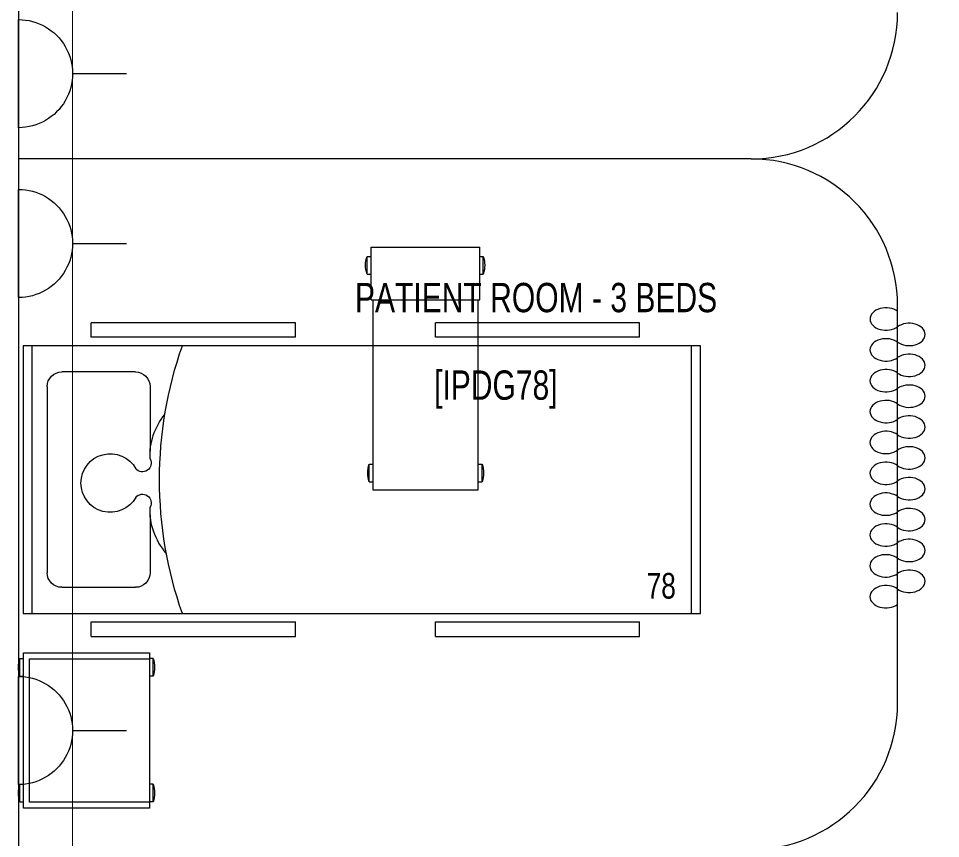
# Model space of a CAD drawing. Header units: metres. Extents: x 75097 to 220762, y -1557923 to -1361206.
# Drawn here: x 137251 to 140398, y -1438482 to -1435682 of the extents above; entities that cross this region are included whole.
import ezdxf

# ---------------------------------------------------------------- set-up
doc = ezdxf.new("R2010")
doc.units = ezdxf.units.M
doc.layers.get('0').update_dxf_attribs({"lineweight": 0})
for name, color, linetype, lineweight in [('A-100 - Copy$0$72_EGR_BASE_TEXT', 8, 'Continuous', 0), ('A-100 - Copy$0$Medical Equipment and Furniture', 8, 'Continuous', 0), ('A-100 - Copy$0$Medical Equipment and Furniture1', 8, 'Continuous', 5), ('A-100 - Copy$0$Walls', 8, 'Continuous', 0)]:
    doc.layers.add(name, color=color, linetype=linetype, lineweight=lineweight)
doc.layers.add('E-POWR', color=7, linetype='Continuous', lineweight=9, true_color=0x4e7e3e)
doc.styles.add('A-100 - Copy$0$X3G_ENTITY_257CFD', font='swisscl.ttf', dxfattribs={"height": 200})
doc.styles.add('A-100 - Copy$0$X3G_ENTITY_2587EA', font='swisscl.ttf', dxfattribs={"height": 200})

# ---------------------------------------------------------------- blocks, each defined once
blk = doc.blocks.new('NORMAL SOCKET')
at = {"layer": 'E-POWR'}
for p, q in [((0, 307.7), (0, 615.4)), ((-307.7, 0), (307.7, 0))]:
    blk.add_line(p, q, dxfattribs=at)
blk.add_ellipse((0, 0), major_axis=(32.8, 305.9), ratio=1, start_param=4.81904, end_param=7.960633, dxfattribs=at)
blk = doc.blocks.new('A-100 - Copy$0$Hospital Bed')
at = {"layer": 'A-100 - Copy$0$Medical Equipment and Furniture1'}
for p, q in [((38.338, -101.6315, 0), (38.338, -101.6815, 0)), ((38.338, -101.6315, 0), (39.0347, -101.6315, 0)), ((39.0347, -101.6315, 0), (39.0347, -101.6815, 0)), ((39.5123, -101.6315, 0), (40.209, -101.6315, 0)), ((39.5123, -101.6315, 0), (39.5123, -101.6815, 0)), ((40.209, -101.6315, 0), (40.209, -101.6815, 0)), ((38.338, -101.6815, 0), (39.0347, -101.6815, 0)), ((39.5123, -101.6815, 0), (40.209, -101.6815, 0)), ((38.105, -102.6245, 0), (38.105, -101.7101, 0)), ((38.105, -101.7101, 0), (40.4164, -101.7101, 0)), ((38.135, -102.6245, 0), (38.135, -101.7101, 0)), ((40.3864, -101.7101, 0), (40.3864, -102.6245, 0)), ((40.4164, -101.7101, 0), (40.4164, -102.6245, 0)), ((38.2374, -101.7997, 0), (38.4887, -101.7997, 0)), ((38.1874, -102.485, 0), (38.1874, -101.8497, 0)), ((38.5387, -102.0476, 0), (38.5387, -101.8497, 0)), ((38.5387, -102.485, 0), (38.5387, -102.264, 0)), ((38.4887, -102.535, 0), (38.2374, -102.535, 0)), ((40.4164, -102.6245, 0), (38.105, -102.6245, 0)), ((38.338, -102.6532, 0), (38.338, -102.7032, 0)), ((39.0347, -102.6532, 0), (38.338, -102.6532, 0)), ((39.0347, -102.6532, 0), (39.0347, -102.7032, 0)), ((40.209, -102.6532, 0), (39.5123, -102.6532, 0)), ((39.5123, -102.6532, 0), (39.5123, -102.7032, 0)), ((40.209, -102.6532, 0), (40.209, -102.7032, 0)), ((39.0347, -102.7032, 0), (38.338, -102.7032, 0)), ((40.209, -102.7032, 0), (39.5123, -102.7032, 0))]:
    blk.add_line(p, q, dxfattribs=at)
at = {"layer": 'A-100 - Copy$0$Medical Equipment and Furniture1', "elevation": 0}
for points in [[(38.6489, -102.6245), (38.6489, -102.6245), (38.6489, -102.6245), (38.6489, -102.6245), (38.6489, -102.6245), (38.6489, -102.6245), (38.6489, -102.6245), (38.6489, -102.6245), (38.6489, -102.6245), (38.6489, -102.6245), (38.6489, -102.6245), (38.6489, -102.6245), (38.6489, -102.6245), (38.6489, -102.6245), (38.6489, -102.6245), (38.6489, -102.6245), (38.6489, -102.6245), (38.6489, -102.6245), (38.6489, -102.6245), (38.6489, -102.6245), (38.6489, -102.6245), (38.6489, -102.6245), (38.6489, -102.6245), (38.6489, -102.6245), (38.6489, -102.6245), (38.6489, -102.6245), (38.6489, -102.6245), (38.6489, -102.6245), (38.6489, -102.6245), (38.6489, -102.6245), (38.6489, -102.6245), (38.6489, -102.6245), (38.6489, -102.6245), (38.6489, -102.6245), (38.6489, -102.6245), (38.6489, -102.6245), (38.6489, -102.6245), (38.6489, -102.6245), (38.6489, -102.6245), (38.6489, -102.6245), (38.6489, -102.6245), (38.6489, -102.6245), (38.6489, -102.6245), (38.6489, -102.6245), (38.6489, -102.6245), (38.6489, -102.6245), (38.6489, -102.6245), (38.6489, -102.6245), (38.6489, -102.6245), (38.6489, -102.6245), (38.6489, -102.6245), (38.6489, -102.6245), (38.6489, -102.6245), (38.6489, -102.6245), (38.6489, -102.6245), (38.6489, -102.6245), (38.6489, -102.6245), (38.6489, -102.6245), (38.6489, -102.6245), (38.6489, -102.6245), (38.6489, -102.6245), (38.6489, -102.6245), (38.6489, -102.6245), (38.6489, -102.6245), (38.6489, -102.6245), (38.6489, -102.6245), (38.6489, -102.6245), (38.6489, -102.6245), (38.6489, -102.6245), (38.6489, -102.6245), (38.6489, -102.6245), (38.6489, -102.6245), (38.6489, -102.6245), (38.6489, -102.6245), (38.6489, -102.6245), (38.6489, -102.6245), (38.6489, -102.6245), (38.6489, -102.6245), (38.6489, -102.6245), (38.6489, -102.6245), (38.6489, -102.6245), (38.6489, -102.6245), (38.6489, -102.6245), (38.6489, -102.6245), (38.6489, -102.6245), (38.6489, -102.6245), (38.6489, -102.6245), (38.6489, -102.6245), (38.6489, -102.6245), (38.6489, -102.6245), (38.6489, -102.6245), (38.6489, -102.6245), (38.6489, -102.6245), (38.6489, -102.6245), (38.6489, -102.6245), (38.6489, -102.6245), (38.6489, -102.6245), (38.6489, -102.6245), (38.6489, -102.6245), (38.6489, -102.6245), (38.6489, -102.6245), (38.6489, -102.6245), (38.6489, -102.6245), (38.6489, -102.6245), (38.6489, -102.6245), (38.6489, -102.6245), (38.6489, -102.6245), (38.6489, -102.6245), (38.6489, -102.6245), (38.6489, -102.6245), (38.6489, -102.6245), (38.6489, -102.6245), (38.6489, -102.6245), (38.6489, -102.6245), (38.6489, -102.6245), (38.6489, -102.6245), (38.6489, -102.6245), (38.6489, -102.6245), (38.6489, -102.6245), (38.6489, -102.6245), (38.6489, -102.6245), (38.6489, -102.6245), (38.6489, -102.6245), (38.6489, -102.6245), (38.6489, -102.6245), (38.6489, -102.6245), (38.6489, -102.6245), (38.6489, -102.6245), (38.6489, -102.6245), (38.6489, -102.6245), (38.6489, -102.6245), (38.6489, -102.6245), (38.6489, -102.6245), (38.6489, -102.6245), (38.6489, -102.6245), (38.6489, -102.6245), (38.6489, -102.6245), (38.6489, -102.6245), (38.6489, -102.6245), (38.6489, -102.6245), (38.6489, -102.6245), (38.6489, -102.6245), (38.6489, -102.6245), (38.6489, -102.6245), (38.6489, -102.6245), (38.6489, -102.6245), (38.6489, -102.6245), (38.6489, -102.6245), (38.6489, -102.6245), (38.6489, -102.6245), (38.6489, -102.6245), (38.6489, -102.6245), (38.6489, -102.6245), (38.6489, -102.6245), (38.6489, -102.6245), (38.6489, -102.6245), (38.6489, -102.6245), (38.6489, -102.6245), (38.6489, -102.6245), (38.6489, -102.6245), (38.6489, -102.6245), (38.6489, -102.6245), (38.6489, -102.6245), (38.6489, -102.6245), (38.6489, -102.6245), (38.6489, -102.6245), (38.6489, -102.6245), (38.6489, -102.6245), (38.6489, -102.6245), (38.6489, -102.6245), (38.6489, -102.6245), (38.6489, -102.6245), (38.6489, -102.6245), (38.6489, -102.6245), (38.6489, -102.6245), (38.6489, -102.6245), (38.6489, -102.6245), (38.6489, -102.6245), (38.6489, -102.6245), (38.6489, -102.6245), (38.6489, -102.6245), (38.6489, -102.6245), (38.6489, -102.6245), (38.6489, -102.6245), (38.6489, -102.6245), (38.6489, -102.6245), (38.6489, -102.6245), (38.6489, -102.6245), (38.6489, -102.6245), (38.6489, -102.6245), (38.6489, -102.6245), (38.6489, -102.6245), (38.6489, -102.6245), (38.6489, -102.6245), (38.6489, -102.6245), (38.6489, -102.6245), (38.6489, -102.6245), (38.6489, -102.6245), (38.6489, -102.6245), (38.6489, -102.6245), (38.6489, -102.6245), (38.6489, -102.6245), (38.6489, -102.6245), (38.6489, -102.6245), (38.6489, -102.6245), (38.6489, -102.6245), (38.6489, -102.6245), (38.6489, -102.6245), (38.6489, -102.6245), (38.6489, -102.6245), (38.6489, -102.6245), (38.6489, -102.6245), (38.6489, -102.6245), (38.6489, -102.6245), (38.6489, -102.6245), (38.6489, -102.6245), (38.6489, -102.6245), (38.6489, -102.6245), (38.6489, -102.6245)], [(38.6489, -102.6245), (38.6489, -102.6245), (38.6489, -102.6245), (38.6489, -102.6245), (38.6489, -102.6245), (38.6489, -102.6245), (38.6489, -102.6245), (38.6489, -102.6245), (38.6489, -102.6245), (38.6489, -102.6245), (38.6489, -102.6245), (38.6489, -102.6245), (38.6489, -102.6245), (38.6489, -102.6245), (38.6489, -102.6245), (38.6489, -102.6245), (38.6489, -102.6245), (38.6489, -102.6245), (38.6489, -102.6245), (38.6489, -102.6245), (38.6489, -102.6245), (38.6489, -102.6245), (38.6489, -102.6245), (38.6489, -102.6245), (38.6489, -102.6245), (38.6489, -102.6245), (38.6489, -102.6245), (38.6489, -102.6245), (38.6489, -102.6245), (38.6489, -102.6245), (38.6489, -102.6245), (38.6489, -102.6245), (38.6489, -102.6245), (38.6489, -102.6245), (38.6489, -102.6245), (38.6489, -102.6245), (38.6489, -102.6245), (38.6489, -102.6245), (38.6489, -102.6245), (38.6489, -102.6245), (38.6489, -102.6245), (38.6489, -102.6245), (38.6489, -102.6245), (38.6489, -102.6245), (38.6489, -102.6245), (38.6489, -102.6245), (38.6489, -102.6245), (38.6489, -102.6245), (38.6489, -102.6245), (38.6489, -102.6245), (38.6489, -102.6245), (38.6489, -102.6245), (38.6489, -102.6245), (38.6489, -102.6245), (38.6489, -102.6245), (38.6489, -102.6245), (38.6489, -102.6245), (38.6489, -102.6245), (38.6489, -102.6245), (38.6489, -102.6245), (38.6489, -102.6245), (38.6489, -102.6245), (38.6489, -102.6245), (38.6489, -102.6245), (38.6489, -102.6245), (38.6489, -102.6245), (38.6489, -102.6245), (38.6489, -102.6245), (38.6489, -102.6245), (38.6489, -102.6245), (38.6489, -102.6245), (38.6489, -102.6245), (38.6489, -102.6245), (38.6489, -102.6245), (38.6489, -102.6245), (38.6489, -102.6245), (38.6489, -102.6245), (38.6489, -102.6245), (38.6489, -102.6245), (38.6489, -102.6245), (38.6489, -102.6245), (38.6489, -102.6245), (38.6489, -102.6245), (38.6489, -102.6245), (38.6489, -102.6245), (38.6489, -102.6245), (38.6489, -102.6245), (38.6489, -102.6245), (38.6489, -102.6245), (38.6489, -102.6245), (38.6489, -102.6245), (38.6489, -102.6245), (38.6489, -102.6245), (38.6489, -102.6245), (38.6489, -102.6245), (38.6489, -102.6245), (38.6489, -102.6245), (38.6489, -102.6245), (38.6489, -102.6245), (38.6489, -102.6245), (38.6489, -102.6245), (38.6489, -102.6245), (38.6489, -102.6245), (38.6489, -102.6245), (38.6489, -102.6245), (38.6489, -102.6245), (38.6489, -102.6245), (38.6489, -102.6245), (38.6489, -102.6245), (38.6489, -102.6245), (38.6489, -102.6245), (38.6489, -102.6245), (38.6489, -102.6245), (38.6489, -102.6245), (38.6489, -102.6245), (38.6489, -102.6245), (38.6489, -102.6245), (38.6489, -102.6245), (38.6489, -102.6245), (38.6489, -102.6245), (38.6489, -102.6245), (38.6489, -102.6245), (38.6489, -102.6245), (38.6489, -102.6245), (38.6489, -102.6245), (38.6489, -102.6245), (38.6489, -102.6245), (38.6489, -102.6245), (38.6489, -102.6245), (38.6489, -102.6245), (38.6489, -102.6245), (38.6489, -102.6245), (38.6489, -102.6245), (38.6489, -102.6245), (38.6489, -102.6245), (38.6489, -102.6245), (38.6489, -102.6245), (38.6489, -102.6245), (38.6489, -102.6245), (38.6489, -102.6245), (38.6489, -102.6245), (38.6489, -102.6245), (38.6489, -102.6245), (38.6489, -102.6245), (38.6489, -102.6245), (38.6489, -102.6245), (38.6489, -102.6245), (38.6489, -102.6245), (38.6489, -102.6245), (38.6489, -102.6245), (38.6489, -102.6245), (38.6489, -102.6245), (38.6489, -102.6245), (38.6489, -102.6245), (38.6489, -102.6245), (38.6489, -102.6245), (38.6489, -102.6245), (38.6489, -102.6245), (38.6489, -102.6245), (38.6489, -102.6245), (38.6489, -102.6245), (38.6489, -102.6245), (38.6489, -102.6245), (38.6489, -102.6245), (38.6489, -102.6245), (38.6489, -102.6245), (38.6489, -102.6245), (38.6489, -102.6245), (38.6489, -102.6245), (38.6489, -102.6245), (38.6489, -102.6245), (38.6489, -102.6245), (38.6489, -102.6245), (38.6489, -102.6245), (38.6489, -102.6245), (38.6489, -102.6245), (38.6489, -102.6245), (38.6489, -102.6245), (38.6489, -102.6245), (38.6489, -102.6245), (38.6489, -102.6245), (38.6489, -102.6245), (38.6489, -102.6245), (38.6489, -102.6245), (38.6489, -102.6245), (38.6489, -102.6245), (38.6489, -102.6245), (38.6489, -102.6245), (38.6489, -102.6245), (38.6489, -102.6245), (38.6489, -102.6245), (38.6489, -102.6245), (38.6489, -102.6245), (38.6489, -102.6245), (38.6489, -102.6245), (38.6489, -102.6245), (38.6489, -102.6245), (38.6489, -102.6245), (38.6489, -102.6245), (38.6489, -102.6245), (38.6489, -102.6245), (38.6489, -102.6245), (38.6489, -102.6245), (38.6489, -102.6245), (38.6489, -102.6245), (38.6489, -102.6245), (38.6489, -102.6245), (38.6489, -102.6245), (38.6489, -102.6245), (38.6489, -102.6245), (38.6489, -102.6245), (38.6489, -102.6245), (38.6489, -102.6245), (38.6489, -102.6245)], [(38.6489, -102.6245), (38.6489, -102.6245), (38.6489, -102.6245), (38.6489, -102.6245), (38.6489, -102.6245), (38.6489, -102.6245), (38.6489, -102.6245), (38.6489, -102.6245), (38.6489, -102.6245), (38.6489, -102.6245), (38.6489, -102.6245), (38.6489, -102.6245), (38.6489, -102.6245), (38.6489, -102.6245), (38.6489, -102.6245), (38.6489, -102.6245), (38.6489, -102.6245), (38.6489, -102.6245), (38.6489, -102.6245), (38.6489, -102.6245), (38.6489, -102.6245), (38.6489, -102.6245), (38.6489, -102.6245), (38.6489, -102.6245), (38.6489, -102.6245), (38.6489, -102.6245), (38.6489, -102.6245), (38.6489, -102.6245), (38.6489, -102.6245), (38.6489, -102.6245), (38.6489, -102.6245), (38.6489, -102.6245), (38.6489, -102.6245), (38.6489, -102.6245), (38.6489, -102.6245), (38.6489, -102.6245), (38.6489, -102.6245), (38.6489, -102.6245), (38.6489, -102.6245), (38.6489, -102.6245), (38.6489, -102.6245), (38.6489, -102.6245), (38.6489, -102.6245), (38.6489, -102.6245), (38.6489, -102.6245), (38.6489, -102.6245), (38.6489, -102.6245), (38.6489, -102.6245), (38.6489, -102.6245), (38.6489, -102.6245), (38.6489, -102.6245), (38.6489, -102.6245), (38.6489, -102.6245), (38.6489, -102.6245), (38.6489, -102.6245), (38.6489, -102.6245), (38.6489, -102.6245), (38.6489, -102.6245), (38.6489, -102.6245), (38.6489, -102.6245), (38.6489, -102.6245), (38.6489, -102.6245), (38.6489, -102.6245), (38.6489, -102.6245), (38.6489, -102.6245), (38.6489, -102.6245), (38.6489, -102.6245), (38.6489, -102.6245), (38.6489, -102.6245), (38.6489, -102.6245), (38.6489, -102.6245), (38.6489, -102.6245), (38.6489, -102.6245), (38.6489, -102.6245), (38.6489, -102.6245), (38.6489, -102.6245), (38.6489, -102.6245), (38.6489, -102.6245), (38.6489, -102.6245), (38.6489, -102.6245), (38.6489, -102.6245), (38.6489, -102.6245), (38.6489, -102.6245), (38.6489, -102.6245), (38.6489, -102.6245), (38.6489, -102.6245), (38.6489, -102.6245), (38.6489, -102.6245), (38.6489, -102.6245), (38.6489, -102.6245), (38.6489, -102.6245), (38.6489, -102.6245), (38.6489, -102.6245), (38.6489, -102.6245), (38.6489, -102.6245), (38.6489, -102.6245), (38.6489, -102.6245), (38.6489, -102.6245), (38.6489, -102.6245), (38.6489, -102.6245), (38.6489, -102.6245), (38.6489, -102.6245), (38.6489, -102.6245), (38.6489, -102.6245), (38.6489, -102.6245), (38.6489, -102.6245), (38.6489, -102.6245), (38.6489, -102.6245), (38.6489, -102.6245), (38.6489, -102.6245), (38.6489, -102.6245), (38.6489, -102.6245), (38.6489, -102.6245), (38.6489, -102.6245), (38.6489, -102.6245), (38.6489, -102.6245), (38.6489, -102.6245), (38.6489, -102.6245), (38.6489, -102.6245), (38.6489, -102.6245), (38.6489, -102.6245), (38.6489, -102.6245), (38.6489, -102.6245), (38.6489, -102.6245), (38.6489, -102.6245), (38.6489, -102.6245), (38.6489, -102.6245), (38.6489, -102.6245), (38.6489, -102.6245), (38.6489, -102.6245), (38.6489, -102.6245), (38.6489, -102.6245), (38.6489, -102.6245), (38.6489, -102.6245), (38.6489, -102.6245), (38.6489, -102.6245), (38.6489, -102.6245), (38.6489, -102.6245), (38.6489, -102.6245), (38.6489, -102.6245), (38.6489, -102.6245), (38.6489, -102.6245), (38.6489, -102.6245), (38.6489, -102.6245), (38.6489, -102.6245), (38.6489, -102.6245), (38.6489, -102.6245), (38.6489, -102.6245), (38.6489, -102.6245), (38.6489, -102.6245), (38.6489, -102.6245), (38.6489, -102.6245), (38.6489, -102.6245), (38.6489, -102.6245), (38.6489, -102.6245), (38.6489, -102.6245), (38.6489, -102.6245), (38.6489, -102.6245), (38.6489, -102.6245), (38.6489, -102.6245), (38.6489, -102.6245), (38.6489, -102.6245), (38.6489, -102.6245), (38.6489, -102.6245), (38.6489, -102.6245), (38.6489, -102.6245), (38.6489, -102.6245), (38.6489, -102.6245), (38.6489, -102.6245), (38.6489, -102.6245), (38.6489, -102.6245), (38.6489, -102.6245), (38.6489, -102.6245), (38.6489, -102.6245), (38.6489, -102.6245), (38.6489, -102.6245), (38.6489, -102.6245), (38.6489, -102.6245), (38.6489, -102.6245), (38.6489, -102.6245), (38.6489, -102.6245), (38.6489, -102.6245), (38.6489, -102.6245), (38.6489, -102.6245), (38.6489, -102.6245), (38.6489, -102.6245), (38.6489, -102.6245), (38.6489, -102.6245), (38.6489, -102.6245), (38.6489, -102.6245), (38.6489, -102.6245), (38.6489, -102.6245), (38.6489, -102.6245), (38.6489, -102.6245), (38.6489, -102.6245), (38.6489, -102.6245), (38.6489, -102.6245), (38.6489, -102.6245), (38.6489, -102.6245), (38.6489, -102.6245), (38.6489, -102.6245), (38.6489, -102.6245), (38.6489, -102.6245), (38.6489, -102.6245), (38.6489, -102.6245), (38.6489, -102.6245), (38.6489, -102.6245), (38.6489, -102.6245), (38.6489, -102.6245), (38.6489, -102.6245), (38.6489, -102.6245), (38.6489, -102.6245), (38.6489, -102.6245), (38.6489, -102.6245), (38.6489, -102.6245), (38.6489, -102.6245), (38.6489, -102.6245), (38.6489, -102.6245), (38.6489, -102.6245), (38.6489, -102.6245), (38.6489, -102.6245), (38.6489, -102.6245), (38.6489, -102.6245), (38.6489, -102.6245), (38.6489, -102.6245), (38.6489, -102.6245), (38.6489, -102.6245), (38.6489, -102.6245), (38.6489, -102.6245), (38.6489, -102.6245), (38.6489, -102.6245), (38.6489, -102.6245), (38.6489, -102.6245), (38.6489, -102.6245), (38.6489, -102.6245), (38.6489, -102.6245), (38.6489, -102.6245), (38.6489, -102.6245), (38.6489, -102.6245), (38.6489, -102.6245), (38.6489, -102.6245), (38.6489, -102.6245), (38.6489, -102.6245), (38.6489, -102.6245), (38.6489, -102.6245), (38.6489, -102.6245), (38.6489, -102.6245), (38.6489, -102.6245), (38.6489, -102.6245), (38.6489, -102.6245), (38.6489, -102.6245), (38.6489, -102.6245), (38.6489, -102.6245), (38.6489, -102.6245), (38.6489, -102.6245), (38.6489, -102.6245), (38.6489, -102.6245), (38.6489, -102.6245), (38.6489, -102.6245), (38.6489, -102.6245), (38.6489, -102.6245), (38.6489, -102.6245), (38.6489, -102.6245), (38.6489, -102.6245), (38.6489, -102.6245), (38.6489, -102.6245), (38.6489, -102.6245), (38.6489, -102.6245), (38.6489, -102.6245), (38.6489, -102.6245), (38.6489, -102.6245), (38.6489, -102.6245), (38.6489, -102.6245), (38.6489, -102.6245), (38.6489, -102.6245), (38.6489, -102.6245), (38.6489, -102.6245)]]:
    blk.add_lwpolyline(points, close=True, dxfattribs=at)
for points in [[(38.6489, -102.6245), (38.6489, -102.6245), (38.6489, -102.6245), (38.6489, -102.6245), (38.6489, -102.6245), (38.6489, -102.6245), (38.6489, -102.6245), (38.6489, -102.6245)], [(38.6489, -102.6245), (38.6489, -102.6245), (38.6489, -102.6245), (38.6489, -102.6245), (38.6489, -102.6245), (38.6489, -102.6245), (38.6489, -102.6245), (38.6489, -102.6245), (38.6489, -102.6245), (38.6489, -102.6245), (38.6489, -102.6245), (38.6489, -102.6245), (38.6489, -102.6245), (38.6489, -102.6245), (38.6489, -102.6245), (38.6489, -102.6245), (38.6489, -102.6245), (38.6489, -102.6245), (38.6489, -102.6245), (38.6489, -102.6245), (38.6489, -102.6245), (38.6489, -102.6245), (38.6489, -102.6245), (38.6489, -102.6245), (38.6489, -102.6245), (38.6489, -102.6245), (38.6489, -102.6245), (38.6489, -102.6245), (38.6489, -102.6245), (38.6489, -102.6245), (38.6489, -102.6245), (38.6489, -102.6245), (38.6489, -102.6245), (38.6489, -102.6245), (38.6489, -102.6245), (38.6489, -102.6245), (38.6489, -102.6245), (38.6489, -102.6245), (38.6489, -102.6245), (38.6489, -102.6245), (38.6489, -102.6245), (38.6489, -102.6245), (38.6489, -102.6245), (38.6489, -102.6245), (38.6489, -102.6245), (38.6489, -102.6245), (38.6489, -102.6245), (38.6489, -102.6245), (38.6489, -102.6245), (38.6489, -102.6245), (38.6489, -102.6245), (38.6489, -102.6245), (38.6489, -102.6245), (38.6489, -102.6245), (38.6489, -102.6245), (38.6489, -102.6245), (38.6489, -102.6245), (38.6489, -102.6245), (38.6489, -102.6245), (38.6489, -102.6245), (38.6489, -102.6245), (38.6489, -102.6245), (38.6489, -102.6245), (38.6489, -102.6245), (38.6489, -102.6245), (38.6489, -102.6245), (38.6489, -102.6245), (38.6489, -102.6245), (38.6489, -102.6245), (38.6489, -102.6245), (38.6489, -102.6245), (38.6489, -102.6245), (38.6489, -102.6245), (38.6489, -102.6245), (38.6489, -102.6245), (38.6489, -102.6245), (38.6489, -102.6245), (38.6489, -102.6245), (38.6489, -102.6245), (38.6489, -102.6245), (38.6489, -102.6245), (38.6489, -102.6245), (38.6489, -102.6245), (38.6489, -102.6245), (38.6489, -102.6245), (38.6489, -102.6245), (38.6489, -102.6245), (38.6489, -102.6245), (38.6489, -102.6245), (38.6489, -102.6245), (38.6489, -102.6245), (38.6489, -102.6245), (38.6489, -102.6245), (38.6489, -102.6245), (38.6489, -102.6245), (38.6489, -102.6245), (38.6489, -102.6245), (38.6489, -102.6245), (38.6489, -102.6245), (38.6489, -102.6245), (38.6489, -102.6245), (38.6489, -102.6245), (38.6489, -102.6245), (38.6489, -102.6245), (38.6489, -102.6245), (38.6489, -102.6245), (38.6489, -102.6245), (38.6489, -102.6245), (38.6489, -102.6245), (38.6489, -102.6245), (38.6489, -102.6245)], [(38.6489, -102.6245), (38.6489, -102.6245), (38.6489, -102.6245), (38.6489, -102.6245), (38.6489, -102.6245), (38.6489, -102.6245), (38.6489, -102.6245), (38.6489, -102.6245), (38.6489, -102.6245), (38.6489, -102.6245), (38.6489, -102.6245), (38.6489, -102.6245), (38.6489, -102.6245), (38.6489, -102.6245), (38.6489, -102.6245), (38.6489, -102.6245), (38.6489, -102.6245)], [(38.6489, -102.6245), (38.6489, -102.6245), (38.6489, -102.6245), (38.6489, -102.6245), (38.6489, -102.6245), (38.6489, -102.6245), (38.6489, -102.6245)], [(38.6489, -102.6245), (38.6489, -102.6245), (38.6489, -102.6245), (38.6489, -102.6245), (38.6489, -102.6245), (38.6489, -102.6245), (38.6489, -102.6245), (38.6489, -102.6245), (38.6489, -102.6245), (38.6489, -102.6245), (38.6489, -102.6245), (38.6489, -102.6245)], [(38.6489, -102.6245), (38.6489, -102.6245), (38.6489, -102.6245), (38.6489, -102.6245), (38.6489, -102.6245), (38.6489, -102.6245), (38.6489, -102.6245), (38.6489, -102.6245), (38.6489, -102.6245), (38.6489, -102.6245), (38.6489, -102.6245), (38.6489, -102.6245), (38.6489, -102.6245), (38.6489, -102.6245), (38.6489, -102.6245), (38.6489, -102.6245), (38.6489, -102.6245), (38.6489, -102.6245), (38.6489, -102.6245), (38.6489, -102.6245), (38.6489, -102.6245), (38.6489, -102.6245), (38.6489, -102.6245), (38.6489, -102.6245), (38.6489, -102.6245), (38.6489, -102.6245), (38.6489, -102.6245), (38.6489, -102.6245), (38.6489, -102.6245), (38.6489, -102.6245), (38.6489, -102.6245), (38.6489, -102.6245), (38.6489, -102.6245), (38.6489, -102.6245), (38.6489, -102.6245), (38.6489, -102.6245), (38.6489, -102.6245), (38.6489, -102.6245), (38.6489, -102.6245), (38.6489, -102.6245), (38.6489, -102.6245), (38.6489, -102.6245), (38.6489, -102.6245), (38.6489, -102.6245), (38.6489, -102.6245), (38.6489, -102.6245), (38.6489, -102.6245), (38.6489, -102.6245), (38.6489, -102.6245), (38.6489, -102.6245), (38.6489, -102.6245), (38.6489, -102.6245), (38.6489, -102.6245), (38.6489, -102.6245), (38.6489, -102.6245), (38.6489, -102.6245), (38.6489, -102.6245), (38.6489, -102.6245), (38.6489, -102.6245), (38.6489, -102.6245), (38.6489, -102.6245), (38.6489, -102.6245), (38.6489, -102.6245), (38.6489, -102.6245), (38.6489, -102.6245), (38.6489, -102.6245), (38.6489, -102.6245), (38.6489, -102.6245), (38.6489, -102.6245), (38.6489, -102.6245), (38.6489, -102.6245), (38.6489, -102.6245), (38.6489, -102.6245), (38.6489, -102.6245), (38.6489, -102.6245), (38.6489, -102.6245), (38.6489, -102.6245), (38.6489, -102.6245), (38.6489, -102.6245), (38.6489, -102.6245), (38.6489, -102.6245), (38.6489, -102.6245), (38.6489, -102.6245), (38.6489, -102.6245), (38.6489, -102.6245), (38.6489, -102.6245), (38.6489, -102.6245), (38.6489, -102.6245), (38.6489, -102.6245)], [(38.6489, -102.6245), (38.6489, -102.6245), (38.6489, -102.6245), (38.6489, -102.6245), (38.6489, -102.6245), (38.6489, -102.6245), (38.6489, -102.6245), (38.6489, -102.6245), (38.6489, -102.6245), (38.6489, -102.6245), (38.6489, -102.6245), (38.6489, -102.6245), (38.6489, -102.6245), (38.6489, -102.6245), (38.6489, -102.6245), (38.6489, -102.6245), (38.6489, -102.6245), (38.6489, -102.6245), (38.6489, -102.6245), (38.6489, -102.6245), (38.6489, -102.6245), (38.6489, -102.6245), (38.6489, -102.6245), (38.6489, -102.6245), (38.6489, -102.6245), (38.6489, -102.6245), (38.6489, -102.6245), (38.6489, -102.6245), (38.6489, -102.6245), (38.6489, -102.6245), (38.6489, -102.6245), (38.6489, -102.6245), (38.6489, -102.6245), (38.6489, -102.6245), (38.6489, -102.6245), (38.6489, -102.6245), (38.6489, -102.6245), (38.6489, -102.6245), (38.6489, -102.6245), (38.6489, -102.6245), (38.6489, -102.6245), (38.6489, -102.6245), (38.6489, -102.6245), (38.6489, -102.6245), (38.6489, -102.6245), (38.6489, -102.6245), (38.6489, -102.6245), (38.6489, -102.6245), (38.6489, -102.6245), (38.6489, -102.6245), (38.6489, -102.6245), (38.6489, -102.6245), (38.6489, -102.6245), (38.6489, -102.6245)], [(38.6489, -102.6245), (38.6489, -102.6245), (38.6489, -102.6245), (38.6489, -102.6245), (38.6489, -102.6245), (38.6489, -102.6245), (38.6489, -102.6245), (38.6489, -102.6245), (38.6489, -102.6245), (38.6489, -102.6245)], [(38.6489, -102.6245), (38.6489, -102.6245), (38.6489, -102.6245), (38.6489, -102.6245), (38.6489, -102.6245), (38.6489, -102.6245), (38.6489, -102.6245), (38.6489, -102.6245), (38.6489, -102.6245), (38.6489, -102.6245)], [(38.6489, -102.6245), (38.6489, -102.6245), (38.6489, -102.6245), (38.6489, -102.6245), (38.6489, -102.6245), (38.6489, -102.6245), (38.6489, -102.6245), (38.6489, -102.6245), (38.6489, -102.6245), (38.6489, -102.6245), (38.6489, -102.6245), (38.6489, -102.6245), (38.6489, -102.6245), (38.6489, -102.6245), (38.6489, -102.6245)], [(38.6489, -102.6245), (38.6489, -102.6245), (38.6489, -102.6245), (38.6489, -102.6245), (38.6489, -102.6245), (38.6489, -102.6245), (38.6489, -102.6245), (38.6489, -102.6245), (38.6489, -102.6245), (38.6489, -102.6245)], [(38.6489, -102.6245), (38.6489, -102.6245), (38.6489, -102.6245), (38.6489, -102.6245), (38.6489, -102.6245), (38.6489, -102.6245), (38.6489, -102.6245)], [(38.6489, -102.6245), (38.6489, -102.6245), (38.6489, -102.6245), (38.6489, -102.6245), (38.6489, -102.6245), (38.6489, -102.6245), (38.6489, -102.6245), (38.6489, -102.6245), (38.6489, -102.6245), (38.6489, -102.6245)], [(38.6489, -102.6245), (38.6489, -102.6245), (38.6489, -102.6245), (38.6489, -102.6245), (38.6489, -102.6245), (38.6489, -102.6245), (38.6489, -102.6245), (38.6489, -102.6245), (38.6489, -102.6245), (38.6489, -102.6245), (38.6489, -102.6245), (38.6489, -102.6245), (38.6489, -102.6245), (38.6489, -102.6245), (38.6489, -102.6245), (38.6489, -102.6245), (38.6489, -102.6245), (38.6489, -102.6245)], [(38.6489, -102.6245), (38.6489, -102.6245), (38.6489, -102.6245), (38.6489, -102.6245), (38.6489, -102.6245), (38.6489, -102.6245), (38.6489, -102.6245), (38.6489, -102.6245), (38.6489, -102.6245)]]:
    blk.add_lwpolyline(points, dxfattribs=at)
at = {"layer": 'A-100 - Copy$0$Medical Equipment and Furniture1'}
for centre, radius, start, end in [((39.9488, -102.1673, 0), 1.378, 160.6222, 199.3778), ((38.2374, -101.8497, 0), 0.05, 90, 180), ((38.4887, -101.8497, 0), 0.05, 0, 90), ((38.7578, -102.0625, 0), 0.2195, 138.2973, 182.816), ((38.4026, -102.1558, 0), 0.1, 29.3037, 330.6963), ((38.5126, -102.0878, 0), 0.0297, 220.0437, 29.1003), ((38.5126, -102.2238, 0), 0.0297, 330.8997, 139.9563), ((38.7578, -102.2491, 0), 0.2195, 177.184, 219.6878), ((38.2374, -102.485, 0), 0.05, 180, 270), ((38.4887, -102.485, 0), 0.05, 270, 0)]:
    blk.add_arc(centre, radius, start, end, dxfattribs=at)
blk = doc.blocks.new('A-100 - Copy$0$HF13963-P')
at = {"layer": 'A-100 - Copy$0$Medical Equipment and Furniture1'}
for p, q in [((0.0915, 0.1995), (0.0315, 0.1995)), ((0.0315, 0.1995), (0.0315, 0.185)), ((0.0915, 0.1995), (0.0915, 0.185)), ((0.8007, 0.1919), (0.7407, 0.1919)), ((0.7407, 0.1919), (0.7407, 0.1788)), ((0.8007, 0.1919), (0.8007, 0.1788)), ((0.18, 0.185), (0, 0.185)), ((0, 0.185), (0, -0.185)), ((0.18, 0.185), (0.18, -0.185)), ((0.83, 0.1788), (0.18, 0.1788)), ((0.83, -0.1788), (0.83, 0.1788)), ((0.18, -0.185), (0, -0.185)), ((0.0315, -0.185), (0.0315, -0.1971)), ((0.0915, -0.185), (0.0915, -0.1971)), ((0.18, -0.1788), (0.83, -0.1788)), ((0.7407, -0.1788), (0.7407, -0.1933)), ((0.8007, -0.1788), (0.8007, -0.1933)), ((0.0915, -0.1971), (0.0315, -0.1971)), ((0.8007, -0.1933), (0.7407, -0.1933))]:
    blk.add_line(p, q, dxfattribs=at)
for centre, start, end in [((0.0615, 0.112), 71.0754, 108.9246), ((0.7707, 0.1044), 71.0754, 108.9246), ((0.0615, -0.1096), 251.0754, 288.9246), ((0.7707, -0.1058), 251.0754, 288.9246)]:
    blk.add_arc(centre, 0.0925, start, end, dxfattribs=at)
blk = doc.blocks.new('A-100 - Copy$0$HF10531-P')
at = {"layer": 'A-100 - Copy$0$Medical Equipment and Furniture1'}
for p, q in [((0.0791, 0.4424), (0.0191, 0.4424)), ((0.0191, 0.4424), (0.0191, 0.43)), ((0.0791, 0.4424), (0.0791, 0.43)), ((0.5086, 0.4424), (0.4486, 0.4424)), ((0.4486, 0.4424), (0.4486, 0.43)), ((0.5086, 0.4424), (0.5086, 0.43)), ((0.53, 0.43), (0, 0.43)), ((0, 0.43), (0, 0)), ((0.51, 0.41), (0.02, 0.41)), ((0.02, 0.41), (0.02, 0)), ((0.51, 0), (0.51, 0.41)), ((0.53, 0), (0.53, 0.43)), ((0, 0), (0.53, 0)), ((0.0191, -0.0124), (0.0191, 0)), ((0.0791, -0.0124), (0.0791, 0)), ((0.4486, -0.0124), (0.4486, 0)), ((0.5086, -0.0124), (0.5086, 0)), ((0.0791, -0.0124), (0.0191, -0.0124)), ((0.5086, -0.0124), (0.4486, -0.0124))]:
    blk.add_line(p, q, dxfattribs=at)
for points in [[(0.02, 0.41), (0.02, 0.41), (0.02, 0.41), (0.02, 0.41), (0.02, 0.41), (0.02, 0.41), (0.02, 0.41), (0.02, 0.41), (0.02, 0.41), (0.02, 0.41), (0.02, 0.41), (0.02, 0.41), (0.02, 0.41), (0.02, 0.41), (0.02, 0.41), (0.02, 0.41), (0.02, 0.41), (0.02, 0.41), (0.02, 0.41), (0.02, 0.41), (0.02, 0.41), (0.02, 0.41), (0.02, 0.41), (0.02, 0.41), (0.02, 0.41), (0.02, 0.41), (0.02, 0.41), (0.02, 0.41), (0.02, 0.41), (0.02, 0.41), (0.02, 0.41), (0.02, 0.41), (0.02, 0.41), (0.02, 0.41), (0.02, 0.41), (0.02, 0.41), (0.02, 0.41), (0.02, 0.41), (0.02, 0.41), (0.02, 0.41), (0.02, 0.41), (0.02, 0.41), (0.02, 0.41), (0.02, 0.41), (0.02, 0.41), (0.02, 0.41), (0.02, 0.41), (0.02, 0.41), (0.02, 0.41), (0.02, 0.41), (0.02, 0.41), (0.02, 0.41), (0.02, 0.41), (0.02, 0.41), (0.02, 0.41), (0.02, 0.41), (0.02, 0.41), (0.02, 0.41), (0.02, 0.41), (0.02, 0.41), (0.02, 0.41), (0.02, 0.41), (0.02, 0.41), (0.02, 0.41), (0.02, 0.41), (0.02, 0.41), (0.02, 0.41), (0.02, 0.41), (0.02, 0.41), (0.02, 0.41), (0.02, 0.41), (0.02, 0.41), (0.02, 0.41), (0.02, 0.41), (0.02, 0.41), (0.02, 0.41), (0.02, 0.41), (0.02, 0.41), (0.02, 0.41), (0.02, 0.41), (0.02, 0.41), (0.02, 0.41), (0.02, 0.41), (0.02, 0.41), (0.02, 0.41), (0.02, 0.41), (0.02, 0.41), (0.02, 0.41), (0.02, 0.41), (0.02, 0.41), (0.02, 0.41), (0.02, 0.41), (0.02, 0.41), (0.02, 0.41), (0.02, 0.41), (0.02, 0.41), (0.02, 0.41), (0.02, 0.41), (0.02, 0.41), (0.02, 0.41), (0.02, 0.41), (0.02, 0.41), (0.02, 0.41), (0.02, 0.41), (0.02, 0.41), (0.02, 0.41), (0.02, 0.41), (0.02, 0.41), (0.02, 0.41), (0.02, 0.41), (0.02, 0.41), (0.02, 0.41), (0.02, 0.41), (0.02, 0.41), (0.02, 0.41), (0.02, 0.41), (0.02, 0.41), (0.02, 0.41), (0.02, 0.41), (0.02, 0.41), (0.02, 0.41), (0.02, 0.41), (0.02, 0.41), (0.02, 0.41), (0.02, 0.41), (0.02, 0.41), (0.02, 0.41), (0.02, 0.41), (0.02, 0.41), (0.02, 0.41), (0.02, 0.41), (0.02, 0.41), (0.02, 0.41), (0.02, 0.41), (0.02, 0.41), (0.02, 0.41), (0.02, 0.41), (0.02, 0.41), (0.02, 0.41), (0.02, 0.41), (0.02, 0.41), (0.02, 0.41), (0.02, 0.41), (0.02, 0.41), (0.02, 0.41), (0.02, 0.41), (0.02, 0.41), (0.02, 0.41), (0.02, 0.41), (0.02, 0.41), (0.02, 0.41), (0.02, 0.41), (0.02, 0.41), (0.02, 0.41), (0.02, 0.41), (0.02, 0.41), (0.02, 0.41), (0.02, 0.41), (0.02, 0.41), (0.02, 0.41), (0.02, 0.41), (0.02, 0.41), (0.02, 0.41), (0.02, 0.41), (0.02, 0.41), (0.02, 0.41), (0.02, 0.41), (0.02, 0.41), (0.02, 0.41), (0.02, 0.41), (0.02, 0.41), (0.02, 0.41), (0.02, 0.41), (0.02, 0.41), (0.02, 0.41), (0.02, 0.41), (0.02, 0.41), (0.02, 0.41), (0.02, 0.41), (0.02, 0.41), (0.02, 0.41), (0.02, 0.41), (0.02, 0.41), (0.02, 0.41), (0.02, 0.41), (0.02, 0.41), (0.02, 0.41), (0.02, 0.41), (0.02, 0.41), (0.02, 0.41), (0.02, 0.41), (0.02, 0.41), (0.02, 0.41), (0.02, 0.41), (0.02, 0.41), (0.02, 0.41), (0.02, 0.41), (0.02, 0.41), (0.02, 0.41), (0.02, 0.41), (0.02, 0.41), (0.02, 0.41), (0.02, 0.41), (0.02, 0.41), (0.02, 0.41), (0.02, 0.41), (0.02, 0.41), (0.02, 0.41), (0.02, 0.41), (0.02, 0.41), (0.02, 0.41), (0.02, 0.41), (0.02, 0.41), (0.02, 0.41), (0.02, 0.41), (0.02, 0.41), (0.02, 0.41), (0.02, 0.41), (0.02, 0.41)], [(0.02, 0.41), (0.02, 0.41), (0.02, 0.41), (0.02, 0.41), (0.02, 0.41), (0.02, 0.41), (0.02, 0.41), (0.02, 0.41), (0.02, 0.41), (0.02, 0.41), (0.02, 0.41), (0.02, 0.41), (0.02, 0.41), (0.02, 0.41), (0.02, 0.41), (0.02, 0.41), (0.02, 0.41), (0.02, 0.41), (0.02, 0.41), (0.02, 0.41), (0.02, 0.41), (0.02, 0.41), (0.02, 0.41), (0.02, 0.41), (0.02, 0.41), (0.02, 0.41), (0.02, 0.41), (0.02, 0.41), (0.02, 0.41), (0.02, 0.41), (0.02, 0.41), (0.02, 0.41), (0.02, 0.41), (0.02, 0.41), (0.02, 0.41), (0.02, 0.41), (0.02, 0.41), (0.02, 0.41), (0.02, 0.41), (0.02, 0.41), (0.02, 0.41), (0.02, 0.41), (0.02, 0.41), (0.02, 0.41), (0.02, 0.41), (0.02, 0.41), (0.02, 0.41), (0.02, 0.41), (0.02, 0.41), (0.02, 0.41), (0.02, 0.41), (0.02, 0.41), (0.02, 0.41), (0.02, 0.41), (0.02, 0.41), (0.02, 0.41), (0.02, 0.41), (0.02, 0.41), (0.02, 0.41), (0.02, 0.41), (0.02, 0.41), (0.02, 0.41), (0.02, 0.41), (0.02, 0.41), (0.02, 0.41), (0.02, 0.41), (0.02, 0.41), (0.02, 0.41), (0.02, 0.41), (0.02, 0.41), (0.02, 0.41), (0.02, 0.41), (0.02, 0.41), (0.02, 0.41), (0.02, 0.41), (0.02, 0.41), (0.02, 0.41), (0.02, 0.41), (0.02, 0.41), (0.02, 0.41), (0.02, 0.41), (0.02, 0.41), (0.02, 0.41), (0.02, 0.41), (0.02, 0.41), (0.02, 0.41), (0.02, 0.41), (0.02, 0.41), (0.02, 0.41), (0.02, 0.41), (0.02, 0.41), (0.02, 0.41), (0.02, 0.41), (0.02, 0.41), (0.02, 0.41), (0.02, 0.41), (0.02, 0.41), (0.02, 0.41), (0.02, 0.41), (0.02, 0.41), (0.02, 0.41), (0.02, 0.41), (0.02, 0.41), (0.02, 0.41), (0.02, 0.41), (0.02, 0.41), (0.02, 0.41), (0.02, 0.41), (0.02, 0.41), (0.02, 0.41), (0.02, 0.41), (0.02, 0.41), (0.02, 0.41), (0.02, 0.41), (0.02, 0.41), (0.02, 0.41), (0.02, 0.41), (0.02, 0.41), (0.02, 0.41), (0.02, 0.41), (0.02, 0.41), (0.02, 0.41), (0.02, 0.41), (0.02, 0.41), (0.02, 0.41), (0.02, 0.41), (0.02, 0.41), (0.02, 0.41), (0.02, 0.41), (0.02, 0.41), (0.02, 0.41), (0.02, 0.41), (0.02, 0.41), (0.02, 0.41), (0.02, 0.41), (0.02, 0.41), (0.02, 0.41), (0.02, 0.41), (0.02, 0.41), (0.02, 0.41), (0.02, 0.41), (0.02, 0.41), (0.02, 0.41), (0.02, 0.41), (0.02, 0.41), (0.02, 0.41), (0.02, 0.41), (0.02, 0.41), (0.02, 0.41), (0.02, 0.41), (0.02, 0.41), (0.02, 0.41), (0.02, 0.41), (0.02, 0.41), (0.02, 0.41), (0.02, 0.41), (0.02, 0.41), (0.02, 0.41), (0.02, 0.41), (0.02, 0.41), (0.02, 0.41), (0.02, 0.41), (0.02, 0.41), (0.02, 0.41), (0.02, 0.41), (0.02, 0.41), (0.02, 0.41), (0.02, 0.41), (0.02, 0.41), (0.02, 0.41), (0.02, 0.41), (0.02, 0.41), (0.02, 0.41), (0.02, 0.41), (0.02, 0.41), (0.02, 0.41), (0.02, 0.41), (0.02, 0.41), (0.02, 0.41), (0.02, 0.41), (0.02, 0.41), (0.02, 0.41), (0.02, 0.41), (0.02, 0.41), (0.02, 0.41), (0.02, 0.41), (0.02, 0.41), (0.02, 0.41), (0.02, 0.41), (0.02, 0.41), (0.02, 0.41), (0.02, 0.41), (0.02, 0.41), (0.02, 0.41), (0.02, 0.41), (0.02, 0.41), (0.02, 0.41), (0.02, 0.41), (0.02, 0.41), (0.02, 0.41), (0.02, 0.41), (0.02, 0.41), (0.02, 0.41), (0.02, 0.41), (0.02, 0.41), (0.02, 0.41), (0.02, 0.41), (0.02, 0.41), (0.02, 0.41), (0.02, 0.41), (0.02, 0.41), (0.02, 0.41), (0.02, 0.41), (0.02, 0.41)], [(0.02, 0.41), (0.02, 0.41), (0.02, 0.41), (0.02, 0.41), (0.02, 0.41), (0.02, 0.41), (0.02, 0.41), (0.02, 0.41), (0.02, 0.41), (0.02, 0.41), (0.02, 0.41), (0.02, 0.41), (0.02, 0.41), (0.02, 0.41), (0.02, 0.41), (0.02, 0.41), (0.02, 0.41), (0.02, 0.41), (0.02, 0.41), (0.02, 0.41), (0.02, 0.41), (0.02, 0.41), (0.02, 0.41), (0.02, 0.41), (0.02, 0.41), (0.02, 0.41), (0.02, 0.41), (0.02, 0.41), (0.02, 0.41), (0.02, 0.41), (0.02, 0.41), (0.02, 0.41), (0.02, 0.41), (0.02, 0.41), (0.02, 0.41), (0.02, 0.41), (0.02, 0.41), (0.02, 0.41), (0.02, 0.41), (0.02, 0.41), (0.02, 0.41), (0.02, 0.41), (0.02, 0.41), (0.02, 0.41), (0.02, 0.41), (0.02, 0.41), (0.02, 0.41), (0.02, 0.41), (0.02, 0.41), (0.02, 0.41), (0.02, 0.41), (0.02, 0.41), (0.02, 0.41), (0.02, 0.41), (0.02, 0.41), (0.02, 0.41), (0.02, 0.41), (0.02, 0.41), (0.02, 0.41), (0.02, 0.41), (0.02, 0.41), (0.02, 0.41), (0.02, 0.41), (0.02, 0.41), (0.02, 0.41), (0.02, 0.41), (0.02, 0.41), (0.02, 0.41), (0.02, 0.41), (0.02, 0.41), (0.02, 0.41), (0.02, 0.41), (0.02, 0.41), (0.02, 0.41), (0.02, 0.41), (0.02, 0.41), (0.02, 0.41), (0.02, 0.41), (0.02, 0.41), (0.02, 0.41), (0.02, 0.41), (0.02, 0.41), (0.02, 0.41), (0.02, 0.41), (0.02, 0.41), (0.02, 0.41), (0.02, 0.41), (0.02, 0.41), (0.02, 0.41), (0.02, 0.41), (0.02, 0.41), (0.02, 0.41), (0.02, 0.41), (0.02, 0.41), (0.02, 0.41), (0.02, 0.41), (0.02, 0.41), (0.02, 0.41), (0.02, 0.41), (0.02, 0.41), (0.02, 0.41), (0.02, 0.41), (0.02, 0.41), (0.02, 0.41), (0.02, 0.41), (0.02, 0.41), (0.02, 0.41), (0.02, 0.41), (0.02, 0.41), (0.02, 0.41), (0.02, 0.41), (0.02, 0.41), (0.02, 0.41), (0.02, 0.41), (0.02, 0.41), (0.02, 0.41), (0.02, 0.41), (0.02, 0.41), (0.02, 0.41), (0.02, 0.41), (0.02, 0.41), (0.02, 0.41), (0.02, 0.41), (0.02, 0.41), (0.02, 0.41), (0.02, 0.41), (0.02, 0.41), (0.02, 0.41), (0.02, 0.41), (0.02, 0.41), (0.02, 0.41), (0.02, 0.41), (0.02, 0.41), (0.02, 0.41), (0.02, 0.41), (0.02, 0.41), (0.02, 0.41), (0.02, 0.41), (0.02, 0.41), (0.02, 0.41), (0.02, 0.41), (0.02, 0.41), (0.02, 0.41), (0.02, 0.41), (0.02, 0.41), (0.02, 0.41), (0.02, 0.41), (0.02, 0.41), (0.02, 0.41), (0.02, 0.41), (0.02, 0.41), (0.02, 0.41), (0.02, 0.41), (0.02, 0.41), (0.02, 0.41), (0.02, 0.41), (0.02, 0.41), (0.02, 0.41), (0.02, 0.41), (0.02, 0.41), (0.02, 0.41), (0.02, 0.41), (0.02, 0.41), (0.02, 0.41), (0.02, 0.41), (0.02, 0.41), (0.02, 0.41), (0.02, 0.41), (0.02, 0.41), (0.02, 0.41), (0.02, 0.41), (0.02, 0.41), (0.02, 0.41), (0.02, 0.41), (0.02, 0.41), (0.02, 0.41), (0.02, 0.41), (0.02, 0.41), (0.02, 0.41), (0.02, 0.41), (0.02, 0.41), (0.02, 0.41), (0.02, 0.41), (0.02, 0.41), (0.02, 0.41), (0.02, 0.41), (0.02, 0.41), (0.02, 0.41), (0.02, 0.41), (0.02, 0.41), (0.02, 0.41), (0.02, 0.41), (0.02, 0.41), (0.02, 0.41), (0.02, 0.41), (0.02, 0.41), (0.02, 0.41), (0.02, 0.41), (0.02, 0.41), (0.02, 0.41), (0.02, 0.41), (0.02, 0.41), (0.02, 0.41), (0.02, 0.41), (0.02, 0.41), (0.02, 0.41), (0.02, 0.41), (0.02, 0.41), (0.02, 0.41), (0.02, 0.41), (0.02, 0.41), (0.02, 0.41), (0.02, 0.41), (0.02, 0.41), (0.02, 0.41), (0.02, 0.41), (0.02, 0.41), (0.02, 0.41), (0.02, 0.41), (0.02, 0.41), (0.02, 0.41), (0.02, 0.41), (0.02, 0.41), (0.02, 0.41), (0.02, 0.41), (0.02, 0.41), (0.02, 0.41), (0.02, 0.41), (0.02, 0.41), (0.02, 0.41), (0.02, 0.41), (0.02, 0.41), (0.02, 0.41), (0.02, 0.41), (0.02, 0.41), (0.02, 0.41), (0.02, 0.41), (0.02, 0.41), (0.02, 0.41), (0.02, 0.41), (0.02, 0.41), (0.02, 0.41), (0.02, 0.41), (0.02, 0.41), (0.02, 0.41), (0.02, 0.41), (0.02, 0.41), (0.02, 0.41), (0.02, 0.41), (0.02, 0.41), (0.02, 0.41), (0.02, 0.41), (0.02, 0.41), (0.02, 0.41), (0.02, 0.41), (0.02, 0.41), (0.02, 0.41), (0.02, 0.41), (0.02, 0.41), (0.02, 0.41), (0.02, 0.41), (0.02, 0.41), (0.02, 0.41), (0.02, 0.41), (0.02, 0.41), (0.02, 0.41), (0.02, 0.41), (0.02, 0.41), (0.02, 0.41), (0.02, 0.41), (0.02, 0.41), (0.02, 0.41), (0.02, 0.41), (0.02, 0.41), (0.02, 0.41), (0.02, 0.41), (0.02, 0.41)]]:
    blk.add_lwpolyline(points, close=True, dxfattribs=at)
for points in [[(0.02, 0.41), (0.02, 0.41), (0.02, 0.41), (0.02, 0.41), (0.02, 0.41), (0.02, 0.41), (0.02, 0.41), (0.02, 0.41)], [(0.02, 0.41), (0.02, 0.41), (0.02, 0.41), (0.02, 0.41), (0.02, 0.41), (0.02, 0.41), (0.02, 0.41), (0.02, 0.41), (0.02, 0.41), (0.02, 0.41), (0.02, 0.41), (0.02, 0.41), (0.02, 0.41), (0.02, 0.41), (0.02, 0.41), (0.02, 0.41), (0.02, 0.41), (0.02, 0.41), (0.02, 0.41), (0.02, 0.41), (0.02, 0.41), (0.02, 0.41), (0.02, 0.41), (0.02, 0.41), (0.02, 0.41), (0.02, 0.41), (0.02, 0.41), (0.02, 0.41), (0.02, 0.41), (0.02, 0.41), (0.02, 0.41), (0.02, 0.41), (0.02, 0.41), (0.02, 0.41), (0.02, 0.41), (0.02, 0.41), (0.02, 0.41), (0.02, 0.41), (0.02, 0.41), (0.02, 0.41), (0.02, 0.41), (0.02, 0.41), (0.02, 0.41), (0.02, 0.41), (0.02, 0.41), (0.02, 0.41), (0.02, 0.41), (0.02, 0.41), (0.02, 0.41), (0.02, 0.41), (0.02, 0.41), (0.02, 0.41), (0.02, 0.41), (0.02, 0.41), (0.02, 0.41), (0.02, 0.41), (0.02, 0.41), (0.02, 0.41), (0.02, 0.41), (0.02, 0.41), (0.02, 0.41), (0.02, 0.41), (0.02, 0.41), (0.02, 0.41), (0.02, 0.41), (0.02, 0.41), (0.02, 0.41), (0.02, 0.41), (0.02, 0.41), (0.02, 0.41), (0.02, 0.41), (0.02, 0.41), (0.02, 0.41), (0.02, 0.41), (0.02, 0.41), (0.02, 0.41), (0.02, 0.41), (0.02, 0.41), (0.02, 0.41), (0.02, 0.41), (0.02, 0.41), (0.02, 0.41), (0.02, 0.41), (0.02, 0.41), (0.02, 0.41), (0.02, 0.41), (0.02, 0.41), (0.02, 0.41), (0.02, 0.41), (0.02, 0.41), (0.02, 0.41), (0.02, 0.41), (0.02, 0.41), (0.02, 0.41), (0.02, 0.41), (0.02, 0.41), (0.02, 0.41), (0.02, 0.41), (0.02, 0.41), (0.02, 0.41), (0.02, 0.41), (0.02, 0.41), (0.02, 0.41), (0.02, 0.41), (0.02, 0.41), (0.02, 0.41), (0.02, 0.41), (0.02, 0.41), (0.02, 0.41), (0.02, 0.41), (0.02, 0.41)], [(0.02, 0.41), (0.02, 0.41), (0.02, 0.41), (0.02, 0.41), (0.02, 0.41), (0.02, 0.41), (0.02, 0.41), (0.02, 0.41), (0.02, 0.41), (0.02, 0.41), (0.02, 0.41), (0.02, 0.41), (0.02, 0.41), (0.02, 0.41), (0.02, 0.41), (0.02, 0.41), (0.02, 0.41)], [(0.02, 0.41), (0.02, 0.41), (0.02, 0.41), (0.02, 0.41), (0.02, 0.41), (0.02, 0.41), (0.02, 0.41)], [(0.02, 0.41), (0.02, 0.41), (0.02, 0.41), (0.02, 0.41), (0.02, 0.41), (0.02, 0.41), (0.02, 0.41), (0.02, 0.41), (0.02, 0.41), (0.02, 0.41), (0.02, 0.41), (0.02, 0.41)], [(0.02, 0.41), (0.02, 0.41), (0.02, 0.41), (0.02, 0.41), (0.02, 0.41), (0.02, 0.41), (0.02, 0.41), (0.02, 0.41), (0.02, 0.41), (0.02, 0.41), (0.02, 0.41), (0.02, 0.41), (0.02, 0.41), (0.02, 0.41), (0.02, 0.41), (0.02, 0.41), (0.02, 0.41), (0.02, 0.41), (0.02, 0.41), (0.02, 0.41), (0.02, 0.41), (0.02, 0.41), (0.02, 0.41), (0.02, 0.41), (0.02, 0.41), (0.02, 0.41), (0.02, 0.41), (0.02, 0.41), (0.02, 0.41), (0.02, 0.41), (0.02, 0.41), (0.02, 0.41), (0.02, 0.41), (0.02, 0.41), (0.02, 0.41), (0.02, 0.41), (0.02, 0.41), (0.02, 0.41), (0.02, 0.41), (0.02, 0.41), (0.02, 0.41), (0.02, 0.41), (0.02, 0.41), (0.02, 0.41), (0.02, 0.41), (0.02, 0.41), (0.02, 0.41), (0.02, 0.41), (0.02, 0.41), (0.02, 0.41), (0.02, 0.41), (0.02, 0.41), (0.02, 0.41), (0.02, 0.41), (0.02, 0.41), (0.02, 0.41), (0.02, 0.41), (0.02, 0.41), (0.02, 0.41), (0.02, 0.41), (0.02, 0.41), (0.02, 0.41), (0.02, 0.41), (0.02, 0.41), (0.02, 0.41), (0.02, 0.41), (0.02, 0.41), (0.02, 0.41), (0.02, 0.41), (0.02, 0.41), (0.02, 0.41), (0.02, 0.41), (0.02, 0.41), (0.02, 0.41), (0.02, 0.41), (0.02, 0.41), (0.02, 0.41), (0.02, 0.41), (0.02, 0.41), (0.02, 0.41), (0.02, 0.41), (0.02, 0.41), (0.02, 0.41), (0.02, 0.41), (0.02, 0.41), (0.02, 0.41), (0.02, 0.41), (0.02, 0.41), (0.02, 0.41)], [(0.02, 0.41), (0.02, 0.41), (0.02, 0.41), (0.02, 0.41), (0.02, 0.41), (0.02, 0.41), (0.02, 0.41), (0.02, 0.41), (0.02, 0.41), (0.02, 0.41), (0.02, 0.41), (0.02, 0.41), (0.02, 0.41), (0.02, 0.41), (0.02, 0.41), (0.02, 0.41), (0.02, 0.41), (0.02, 0.41), (0.02, 0.41), (0.02, 0.41), (0.02, 0.41), (0.02, 0.41), (0.02, 0.41), (0.02, 0.41), (0.02, 0.41), (0.02, 0.41), (0.02, 0.41), (0.02, 0.41), (0.02, 0.41), (0.02, 0.41), (0.02, 0.41), (0.02, 0.41), (0.02, 0.41), (0.02, 0.41), (0.02, 0.41), (0.02, 0.41), (0.02, 0.41), (0.02, 0.41), (0.02, 0.41), (0.02, 0.41), (0.02, 0.41), (0.02, 0.41), (0.02, 0.41), (0.02, 0.41), (0.02, 0.41), (0.02, 0.41), (0.02, 0.41), (0.02, 0.41), (0.02, 0.41), (0.02, 0.41), (0.02, 0.41), (0.02, 0.41), (0.02, 0.41), (0.02, 0.41)], [(0.02, 0.41), (0.02, 0.41), (0.02, 0.41), (0.02, 0.41), (0.02, 0.41), (0.02, 0.41), (0.02, 0.41), (0.02, 0.41), (0.02, 0.41), (0.02, 0.41)], [(0.02, 0.41), (0.02, 0.41), (0.02, 0.41), (0.02, 0.41), (0.02, 0.41), (0.02, 0.41), (0.02, 0.41), (0.02, 0.41), (0.02, 0.41), (0.02, 0.41)], [(0.02, 0.41), (0.02, 0.41), (0.02, 0.41), (0.02, 0.41), (0.02, 0.41), (0.02, 0.41), (0.02, 0.41), (0.02, 0.41), (0.02, 0.41), (0.02, 0.41), (0.02, 0.41), (0.02, 0.41), (0.02, 0.41), (0.02, 0.41), (0.02, 0.41)], [(0.02, 0.41), (0.02, 0.41), (0.02, 0.41), (0.02, 0.41), (0.02, 0.41), (0.02, 0.41), (0.02, 0.41), (0.02, 0.41), (0.02, 0.41), (0.02, 0.41)], [(0.02, 0.41), (0.02, 0.41), (0.02, 0.41), (0.02, 0.41), (0.02, 0.41), (0.02, 0.41), (0.02, 0.41)], [(0.02, 0.41), (0.02, 0.41), (0.02, 0.41), (0.02, 0.41), (0.02, 0.41), (0.02, 0.41), (0.02, 0.41), (0.02, 0.41), (0.02, 0.41), (0.02, 0.41)], [(0.02, 0.41), (0.02, 0.41), (0.02, 0.41), (0.02, 0.41), (0.02, 0.41), (0.02, 0.41), (0.02, 0.41), (0.02, 0.41), (0.02, 0.41), (0.02, 0.41), (0.02, 0.41), (0.02, 0.41), (0.02, 0.41), (0.02, 0.41), (0.02, 0.41), (0.02, 0.41), (0.02, 0.41), (0.02, 0.41)], [(0.02, 0.41), (0.02, 0.41), (0.02, 0.41), (0.02, 0.41), (0.02, 0.41), (0.02, 0.41), (0.02, 0.41), (0.02, 0.41), (0.02, 0.41)]]:
    blk.add_lwpolyline(points, dxfattribs=at)
for centre, start, end in [((0.0491, 0.3549), 71.0754, 108.9246), ((0.4786, 0.3549), 71.0754, 108.9246), ((0.0491, 0.0751), 251.0754, 288.9246), ((0.4786, 0.0751), 251.0754, 288.9246)]:
    blk.add_arc(centre, 0.0925, start, end, dxfattribs=at)
blk = doc.blocks.new('A-100 - Copy$0$CURTAIN')
for centre, start, end in [((-0.3386, 0.0395), 313.5684, 226.4316), ((-0.1881, 0.0395), 313.5684, 226.4316), ((-0.0376, 0.0395), 313.5684, 226.4316), ((0.1129, 0.0395), 313.5684, 226.4316), ((0.2633, 0.0395), 313.5684, 226.4316), ((0.4138, 0.0395), 313.5684, 226.4316), ((0.5643, 0.0395), 313.5684, 226.4316), ((0.7148, 0.0395), 313.5684, 226.4316), ((0.8653, 0.0395), 313.5684, 226.4316), ((0.0376, -0.0395), 133.5684, 46.4316), ((0.1881, -0.0395), 133.5684, 46.4316), ((0.3386, -0.0395), 133.5684, 46.4316), ((0.4891, -0.0395), 133.5684, 46.4316), ((0.6396, -0.0395), 133.5684, 46.4316), ((0.79, -0.0395), 133.5684, 46.4316), ((0.9405, -0.0395), 133.5684, 46.4316), ((-0.4138, -0.0395), 133.5684, 46.4316), ((-0.2633, -0.0395), 133.5684, 46.4316), ((-0.1129, -0.0395), 133.5684, 46.4316)]:
    blk.add_arc(centre, 0.0546, start, end)
blk = doc.blocks.new('A-100 - Copy')
at = {"layer": 'A-100 - Copy$0$Medical Equipment and Furniture'}
for p, q in [((139751.2, -1436161.7, 0), (137251.2, -1436161.7, 0)), ((140251.2, -1438019.7, 0), (140251.2, -1436661.6, 0))]:
    blk.add_line(p, q, dxfattribs=at)
for centre, start, end in [((139751.2, -1435661.7, 0), 270, 0), ((139751.2, -1436661.7, 0), 0, 90), ((139751.2, -1438019.7, 0), 270, 0)]:
    blk.add_arc(centre, 500, start, end, dxfattribs=at)
at = {"layer": 'A-100 - Copy$0$Walls'}
blk.add_line((137251.2, -1433902.7, 0), (137251.2, -1440572.7, 0), dxfattribs=at)
at = {"layer": 'A-100 - Copy$0$Medical Equipment and Furniture', "zscale": 1000}
for name, p, xscale, yscale, rotation in [('A-100 - Copy$0$HF13963-P', (138640.3, -1436463, 0), -1000.000000000001, 1000.000000000001, 89.99999880791077), ('A-100 - Copy$0$Hospital Bed', (99161.9, -1539423.9, 0), -1000, 1000, 180)]:
    blk.add_blockref(name, p, dxfattribs=dict(at, xscale=xscale, yscale=yscale, rotation=rotation))
at = {"layer": 'A-100 - Copy$0$Medical Equipment and Furniture', "extrusion": (1.26698e-09, -6.38299e-11, -1), "xscale": -699.9999999767343, "yscale": 1000.000000000002, "zscale": 1000, "rotation": 90.01407011184907}
blk.add_blockref('A-100 - Copy$0$CURTAIN', (-140251.2, -1436997.9, 0), dxfattribs=at)
at = {"layer": 'A-100 - Copy$0$Medical Equipment and Furniture', "extrusion": (-6.40204e-11, 1.551e-10, -1), "xscale": 999.9999999999984, "yscale": 999.9999999999984, "zscale": -999.9999999999999, "rotation": 269.9999988079107}
blk.add_blockref('A-100 - Copy$0$HF10531-P', (-137698.6, -1437848, 0), dxfattribs=at)
at = {"layer": 'A-100 - Copy$0$72_EGR_BASE_TEXT', "char_height": 100, "attachment_point": 2, "style": 'A-100 - Copy$0$X3G_ENTITY_2587EA'}
for s, insert in [('PATIENT ROOM - 3 BEDS', (139017.6, -1436584.9)), ('[IPDG78]', (138880.3, -1436883.8))]:
    blk.add_mtext(s, dxfattribs=dict(at, insert=insert))
at = {"layer": 'A-100 - Copy$0$Medical Equipment and Furniture', "insert": (139444.7, -1437663.9, 0), "char_height": 87.47, "attachment_point": 8, "style": 'A-100 - Copy$0$X3G_ENTITY_257CFD'}
blk.add_mtext('78', dxfattribs=at)

msp = doc.modelspace()

# ---------------------------------------------------------------- linework, layer by layer
at = {"layer": 'E-POWR', "const_width": 3}
msp.add_lwpolyline([(137435.8, -1440227.4), (137435.8, -1433880.2), (141166.4, -1433880.2), (142314.4, -1434928.9), (142314.4, -1437266)], dxfattribs=at)

# ---------------------------------------------------------------- block references
at = {"layer": 'E-POWR', "color": 85, "xscale": -0.6, "yscale": 0.6, "zscale": 0.6, "rotation": 270}
for p in [(137251.2, -1435870.5, 0), (137251.2, -1436450.3, 0), (137251.2, -1438113, 0)]:
    msp.add_blockref('NORMAL SOCKET', p, dxfattribs=at)

# ---------------------------------------------------------------- next in the draw order: block references
msp.add_blockref('A-100 - Copy', (0, 0))

doc.saveas('drawing.dxf')
